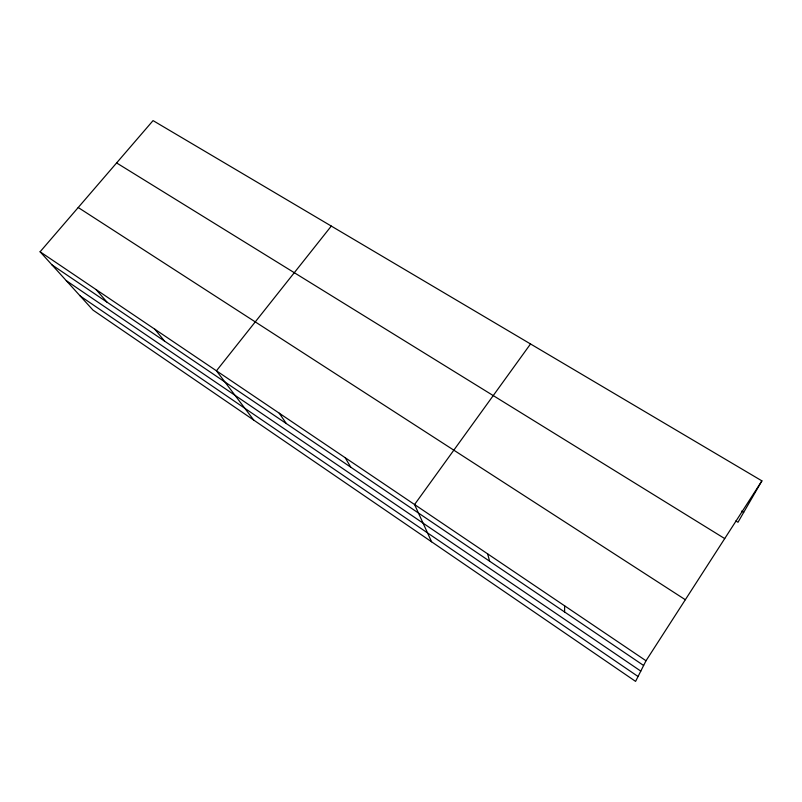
<?xml version="1.0" encoding="UTF-8"?>
<svg xmlns="http://www.w3.org/2000/svg" width="802" height="802" viewBox="0 0 802 802"><rect width="100%" height="100%" fill="white"/><g stroke="black" fill="none" stroke-linecap="round" stroke-linejoin="round"><path stroke-width="1.2" d="M564.578 611.966L564.658 605.841M761.9 480.859L646.011 660.758L635.585 681.389L93.002 310.113L40.1 251.778L153.052 120.611L761.9 480.859L737.99 522.262L735.865 520.969M530.523 343.958L414.564 504.538L431.586 541.801M331.296 226.074L216.45 370.805L253.793 420.138M741.549 511.115L743.675 512.408M116.611 162.936L724.717 538.583M78.215 207.517L685.329 599.726M40.1 251.778L646.011 660.758M51.99 264.891L643.625 665.49M66.295 280.66L640.788 671.104M80.22 296.018L638.061 676.497M96.11 289.582L106.977 302.113M154.826 329.211L164.54 341.101M279.236 413.19L286.314 423.546M345.201 457.711L350.755 467.185M487.616 553.841L489.621 561.21"/></g></svg>
